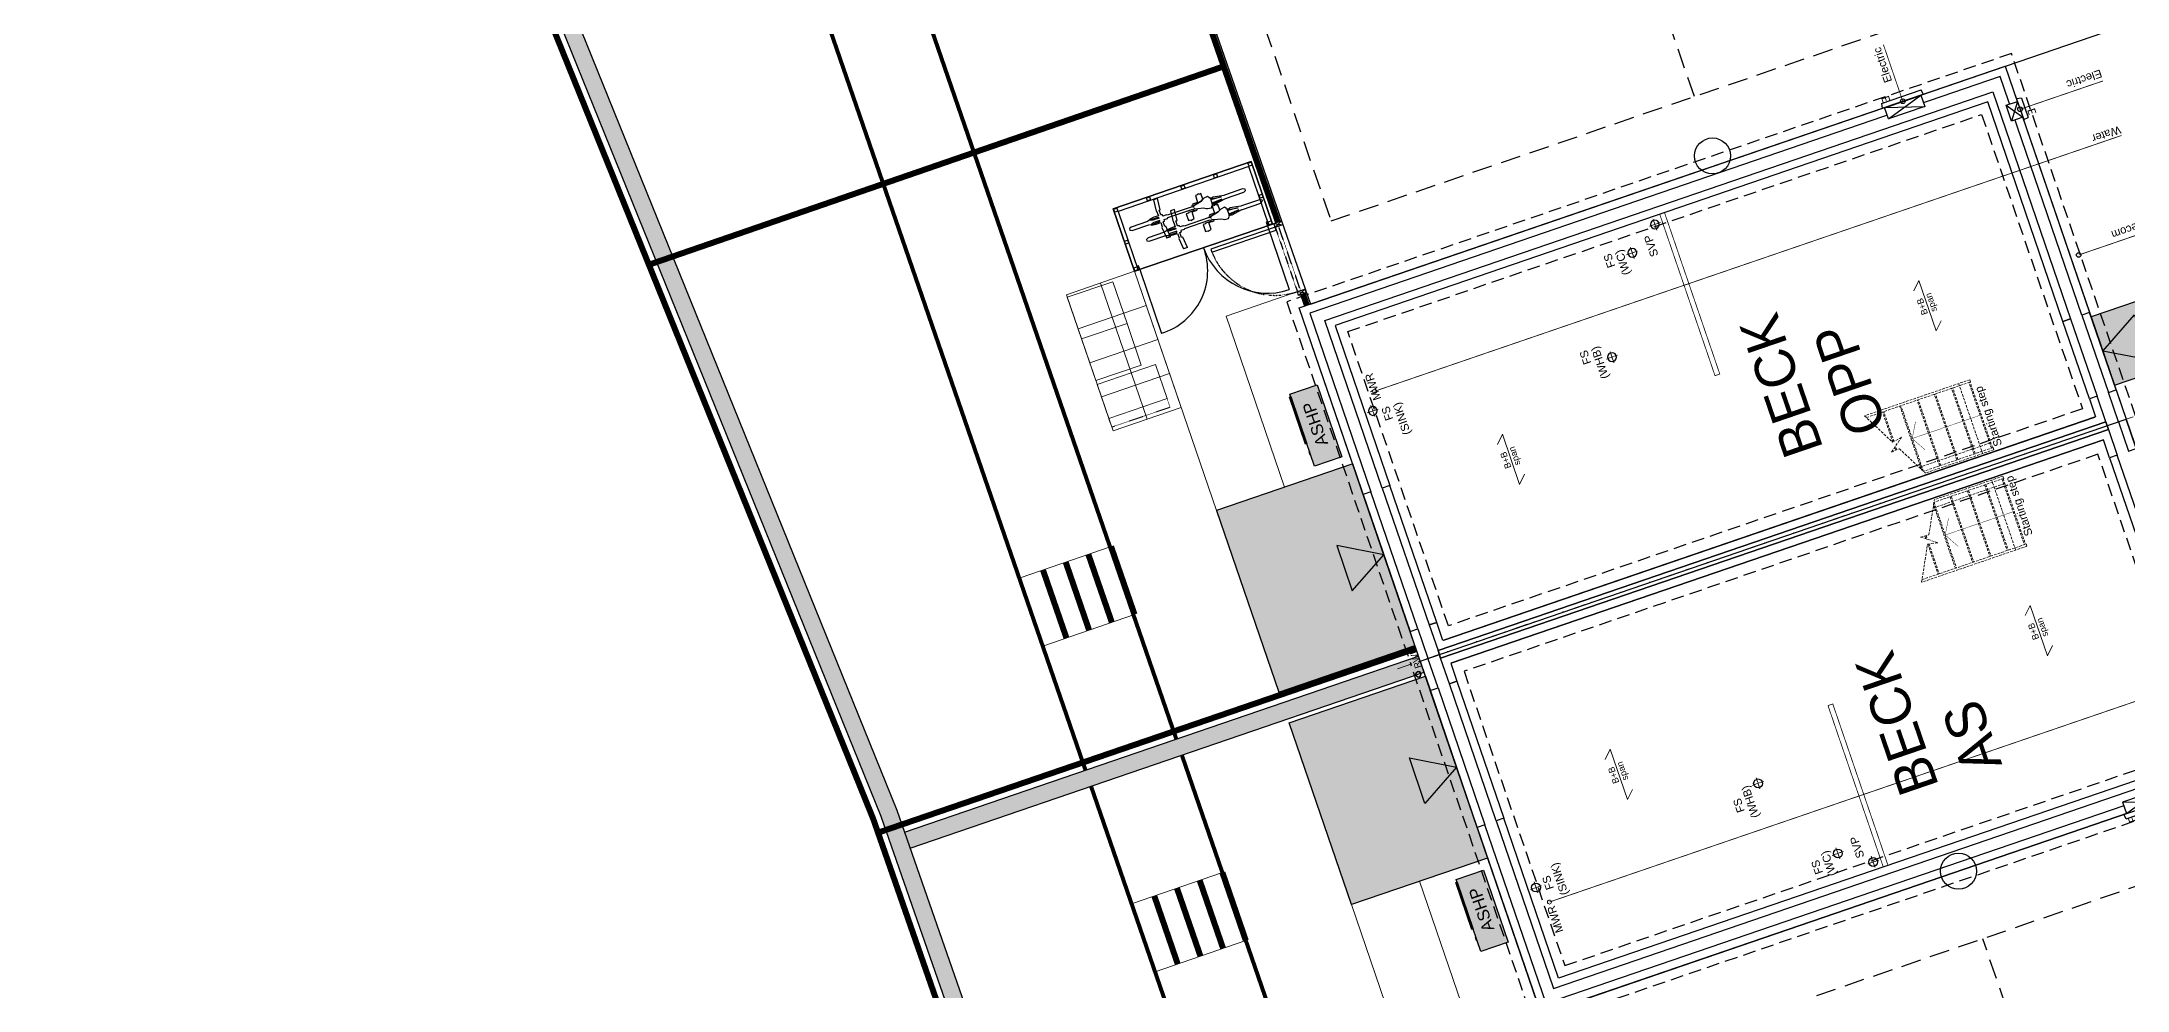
# Model space of a CAD drawing. Extents: x 287880777 to 288144713, y 62793326 to 63089570.
# Drawn here: x 287882628 to 287908694, y 63010993 to 63022848 of the extents above; entities that cross this region are included whole.
import ezdxf

# ---------------------------------------------------------------- set-up
doc = ezdxf.new("R2010")
doc.units = 0
doc.set_wipeout_variables(frame=1)
for name, pattern in [('CENTER', [2, 1.25, -0.25, 0.25, -0.25]), ('Dash', [6.35, 3.175, -3.175]), ('DASHDOT', [25.4, 12.7, -6.35, 0, -6.35]), ('DASHED', [1.4, 0.7, -0.7]), ('DASHED2', [0.375, 0.25, -0.125]), ('HIDDEN', [9.525, 6.35, -3.175])]:
    doc.linetypes.add(name, pattern=pattern)
doc.layers.get('0').update_dxf_attribs({"color": 252})
for name, color, linetype in [('EXP - PEN 1', 1, 'Continuous'), ('NAR DETAIL', 2, 'Continuous'), ('NAR EXTERNAL WALLS', 2, 'Continuous'), ('NAR PARKING', 7, 'DASHED2'), ('NAR PATIO', 3, 'Continuous'), ('NAR PRIVATE DRIVE', 6, 'Continuous'), ('NAR PRIVATE PATH HATCH', 8, 'Continuous'), ('NAR ROLLOVERS', 76, 'DASHED'), ('Wain-Blown insulation', 9, 'Continuous'), ('Wain-Centre Line', 10, 'Continuous'), ('Wain-Drainage Foul', 6, 'Continuous'), ('Wain-Drainage Foul Text', 2, 'Continuous'), ('Wain-Electrics', 3, 'Continuous'), ('Wain-Foundation acessories', 9, 'Continuous'), ('Wain-Foundation Line', 9, 'Continuous'), ('Wain-Meter box', 9, 'Continuous'), ('Wain-RWP', 9, 'Continuous'), ('Wain-Services Run (Electric)', 10, 'Continuous'), ('Wain-Services Run (Telecom)', 190, 'Continuous'), ('Wain-Stair 1', 2, 'Continuous'), ('Wain-Stair numbers', 9, 'Continuous'), ('Wain-Wall (Brick Hatch)', 2, 'Continuous'), ('Wain-Wall (Cavity Wall - Internal Leaf)', 4, 'Continuous'), ('Wain-Wall (External)', 4, 'Continuous')]:
    doc.layers.add(name, color=color, linetype=linetype)
for name, color, linetype, lineweight in [('EXP - STEPS', 240, 'Continuous', 18), ('NAR BIN STORAGE', 2, 'Continuous', 0), ('NAR CBF', 34, 'FENCELINE2', 0), ('NAR M4(2)', 94, 'Continuous', 30), ('NAR PATHS', 3, 'Continuous', 0), ('Wain-Text', 2, 'Continuous', 25), ('XREF - NORTHERN HIGHWAY DESIGN$0$EXP - HIGHWAY FOOTWAY', 3, 'Continuous', 25)]:
    doc.layers.add(name, color=color, linetype=linetype, lineweight=lineweight)
for name, color, linetype, true_color in [('NAR DOOR OPENINGS', 140, 'Continuous', 0x00bfff), ('NAR EV CHARGING POINT', 3, 'Continuous', 0x00ff00), ('NAR HIT AND MISS', 30, 'DASHED', 0xeb7500), ('NAR HOUSE TYPE NAMES', 1, 'Continuous', 0xff0000), ('RL-Fittings', 252, 'Continuous', 0x8f8f8e), ('Wain-Services Run (Water', 145, 'Continuous', 0x3481b8)]:
    doc.layers.add(name, color=color, linetype=linetype, true_color=true_color)
for name, color, linetype, lineweight, true_color in [('NAR Retaining Wall', 222, 'Continuous', 13, 0xcc0099), ('Wain-Mains Water Riser', 152, 'Continuous', 25, 0x2776bb), ('Wain-Mains Water Riser Text', 152, 'Continuous', 25, 0x2776bb)]:
    doc.layers.add(name, color=color, linetype=linetype, lineweight=lineweight, true_color=true_color)
doc.styles.add('DD Arial Narrow', font='ARIALN.TTF', dxfattribs={"height": 100})
doc.styles.get("Standard").update_dxf_attribs({"font": 'arial.ttf'})
doc.linetypes.add('FENCELINE2', pattern='A,0.25,-0.1,[132,ltypeshp.shx,S=0.1,R=0,X=-0.1,Y=0],-0.1,1', length=1.45)

# ---------------------------------------------------------------- blocks, each defined once
blk = doc.blocks.new('Drainage Pipe')
at = {"linetype": 'CENTER', "lineweight": 13, "ltscale": 20}
for p, q in [((-41756, 78762), (-41756, 78612)), ((-41681, 78687), (-41831, 78687))]:
    blk.add_line(p, q, dxfattribs=at)
blk.add_circle((-41756, 78687), 55)
blk = doc.blocks.new('ASHP')
at = {"transparency": 33554457}
h = blk.add_hatch(color=256, dxfattribs=at)
h.dxf.hatch_style = 1
h.paths.add_polyline_path([(548853, -2506), (548853, -2866), (547903, -2866), (547903, -2506)])
at = {"flags": 128}
blk.add_lwpolyline([(548853, -2506), (548853, -2866), (547903, -2866), (547903, -2506)], close=True, dxfattribs=at)
for points in [[(548098, -2496), (548058, -2496), (548058, -2506), (548098, -2506)], [(548199, -2488), (548821, -2488), (548821, -2506), (548199, -2506)]]:
    blk.add_lwpolyline(points, close=True)
at = {"layer": 'Wain-Electrics', "lineweight": 0, "insert": (548112, -2609), "char_height": 150, "width": 2397.38, "attachment_point": 1, "line_spacing_factor": 0.9}
blk.add_mtext('\\A1;ASHP ', dxfattribs=at)
at = {"layer": 'Wain-Text', "lineweight": 0, "insert": (548112, -2609), "char_height": 150, "width": 2397.38, "attachment_point": 1, "line_spacing_factor": 0.9}
blk.add_mtext('\\A1;ASHP ', dxfattribs=at)
blk = doc.blocks.new('Span symbol - Beam & block')
at = {"linetype": 'Continuous', "lineweight": 13}
for p, q in [((-5342, 71790), (-6007, 71790)), ((-6007, 71790), (-5906, 71689)), ((-5442, 71890), (-5342, 71790))]:
    blk.add_line(p, q, dxfattribs=at)
at = {"insert": (-5770, 71896), "char_height": 80, "attachment_point": 1, "line_spacing_factor": 0.9}
blk.add_mtext('B+B\\Pspan', dxfattribs=at)
blk = doc.blocks.new('Wall mounted meter - Electric (Plan)')
blk.add_wipeout([(-7157, 85115), (-7157, 84635), (-7007, 84635), (-7007, 85115)])
for p, q in [((-7217, 85137), (-7157, 85147)), ((-7217, 85137), (-7217, 84613)), ((-7157, 85147), (-7157, 84603)), ((-7007, 85115), (-7157, 85115)), ((-7007, 84635), (-7007, 85115)), ((-7157, 84603), (-7217, 84613)), ((-7157, 84635), (-7007, 84635))]:
    blk.add_line(p, q)
at = {"color": 9}
for p, q in [((-7157, 85115), (-7007, 84635)), ((-7007, 85115), (-7157, 84635))]:
    blk.add_line(p, q, dxfattribs=at)
at = {"lineweight": 0, "insert": (-7368, 85117), "char_height": 100, "width": 133.81, "attachment_point": 1, "line_spacing_factor": 0.9}
blk.add_mtext('\\A1;\\pi78.42052,t378.42052;{\\fCalibri|b0|i0|c0|p34;E}', dxfattribs=at)
blk = doc.blocks.new('Stairs Subs (Beckfold)')
at = {"layer": 'Wain-Stair 1', "color": 9, "linetype": 'HIDDEN', "lineweight": 9, "ltscale": 5}
for p, q in [((-925, 0), (-925, 1392)), ((-896, 1377), (-896, 0)), ((-498, 1164), (-896, 1164)), ((-501, 1149), (-896, 1149)), ((-390, 1164), (-429, 1164)), ((-57, 936), (-896, 936)), ((-29, 921), (-896, 921)), ((-94, 955), (-94, 9)), ((-29, 0), (-29, 921)), ((0, 0), (0, 906)), ((-29, 708), (-896, 708)), ((-29, 693), (-896, 693)), ((-29, 480), (-896, 480)), ((-29, 465), (-896, 465)), ((-925, 149), (0, 149)), ((-896, 0), (-925, 0)), ((-29, 252), (-896, 252)), ((-29, 237), (-896, 237)), ((-29, 24), (-896, 24)), ((-29, 9), (-896, 9)), ((0, 0), (-29, 0))]:
    blk.add_line(p, q, dxfattribs=at)
for points in [[(-925, 1392), (-498, 1167), (-522, 1041), (-386, 1221), (-394, 1114), (0, 906)], [(-391, 1149), (-441, 1149)]]:
    blk.add_lwpolyline(points, dxfattribs=at)
at = {"layer": 'Wain-Stair numbers', "color": 253, "const_width": 5}
for points in [[(-276, 814), (-276, 814), (-462, 921), (-649, 814), (-649, 814)], [(-462, 921), (-462, 9)]]:
    blk.add_lwpolyline(points, dxfattribs=at)
at = {"layer": 'Wain-Stair numbers', "color": 9, "insert": (-417, -18), "char_height": 100, "width": 1584.27, "attachment_point": 2, "line_spacing_factor": 0.9}
blk.add_mtext('Starting step ', dxfattribs=at)
blk = doc.blocks.new('RWP')
for radius in [35, 31.5]:
    blk.add_circle((35, 35), radius)
blk = doc.blocks.new('Slimline meter box front')
at = {"color": 0, "linetype": 'ByBlock', "lineweight": -2, "transparency": 16777216}
blk.add_wipeout([(62, 206), (271, 206), (271, 356), (62, 356)], dxfattribs=at)
for p, q in [((271, 356), (62, 356)), ((62, 356), (62, 206)), ((271, 206), (271, 356)), ((30, 206), (303, 206)), ((40, 146), (30, 206)), ((40, 146), (293, 146)), ((303, 206), (293, 146))]:
    blk.add_line(p, q, dxfattribs=at)
at = {"color": 9}
for p, q in [((62, 206), (271, 356)), ((62, 356), (271, 206))]:
    blk.add_line(p, q, dxfattribs=at)
at = {"lineweight": 0, "insert": (123, 128), "char_height": 100, "width": 133.81, "attachment_point": 1, "line_spacing_factor": 0.9}
blk.add_mtext('\\A1;\\pi78.42052,t378.42052;{\\fCalibri|b0|i0|c0|p34;E}', dxfattribs=at)
blk = doc.blocks.new('A$C324e72f9')
at = {"layer": 'NAR DOOR OPENINGS', "transparency": 33554610}
h = blk.add_hatch(color=256, dxfattribs=at)
h.dxf.hatch_style = 1
h.paths.add_polyline_path([(1200, 0), (900, 520), (1500, 520)])
at = {"layer": 'NAR PRIVATE PATH HATCH', "transparency": 33554597}
h = blk.add_hatch(color=256, dxfattribs=at)
h.dxf.hatch_style = 1
h.paths.add_polyline_path([(2400, 0), (0, 0), (0, 1800), (2400, 1800)])
at = {"layer": 'NAR DOOR OPENINGS'}
blk.add_lwpolyline([(1200, 0), (900, 520), (1500, 520)], close=True, dxfattribs=at)
at = {"layer": 'NAR PATIO'}
blk.add_lwpolyline([(2400, 0), (0, 0), (0, 1800), (2400, 1800)], close=True, dxfattribs=at)
blk = doc.blocks.new('A$Cee92f38c')
at = {"layer": 'NAR M4(2)', "ltscale": 10, "transparency": 33554585}
h = blk.add_hatch(color=256, dxfattribs=at)
h.dxf.hatch_style = 1
h.paths.add_polyline_path([(0, 1.2), (0.9, 1.2), (0.9, 0), (0, 0)])
at = {"layer": 'NAR M4(2)', "ltscale": 0.25}
blk.add_lwpolyline([(0, 1.2), (0, 0), (0.9, 0), (0.9, 1.2)], close=True, dxfattribs=at)
blk = doc.blocks.new('A$C3d9247a0')
at = {"layer": 'NAR DOOR OPENINGS', "transparency": 33554610}
h = blk.add_hatch(color=256, dxfattribs=at)
h.dxf.hatch_style = 1
h.paths.add_polyline_path([(450, 1200), (150, 680), (750, 680)])
at = {"layer": 'NAR DOOR OPENINGS'}
blk.add_lwpolyline([(450, 1200), (150, 680), (750, 680)], close=True, dxfattribs=at)
at = {"layer": 'NAR M4(2)', "ltscale": 10, "transparency": 33554585, "xscale": -1000, "yscale": 1000, "zscale": 1000}
blk.add_blockref('A$Cee92f38c', (900, 0), dxfattribs=at)
blk = doc.blocks.new('XREF - NORTHERN HIGHWAY DESIGN')
at = {"layer": 'XREF - NORTHERN HIGHWAY DESIGN$0$EXP - HIGHWAY FOOTWAY', "flags": 128}
blk.add_lwpolyline([(576.897, 266.347, 0.002257), (572.655, 266.117, -0.023661), (527.311, 265.595), (487.809, 267.011, -0.304237), (465.792, 282.946), (464.273, 287.06, -0.031707), (459.582, 302.77, 0.404722), (454.912, 305.795), (450.82, 304.99), (449.391, 312.25), (473.92, 317.078), (475.349, 309.817), (471.405, 309.041, 0.425152), (468.285, 304.199, 0.030534), (472.529, 290.108), (473.374, 287.817, 0.304237), (490.067, 275.736), (522.261, 274.582)], format="xyb", dxfattribs=at)
blk = doc.blocks.new('A$Cfbc31330')
at = {"layer": 'RL-Fittings', "ltscale": 0.859024}
for p, q in [((0, 0.288), (0.033, 0.305)), ((0.033, 0.305), (0.301, 0.305)), ((0.301, 0.305), (0.309, 0.305)), ((0.309, 0.305), (0.459, 0.331)), ((0.467, 0.314), (0.351, 0.297)), ((0.351, 0.297), (0.501, 0.306)), ((0.459, 0.331), (0.484, 0.322)), ((0.501, 0.306), (0.467, 0.314)), ((0.484, 0.322), (0.509, 0.331)), ((0.501, 0.322), (0.501, 0.239)), ((0.509, 0.339), (0.526, 0.364)), ((0.509, 0.331), (0.509, 0.339)), ((0.526, 0.364), (0.584, 0.356)), ((0.584, 0.356), (0.601, 0.347)), ((0.601, 0.431), (0.634, 0.431)), ((0.601, 0.347), (0.601, 0.431)), ((0.601, 0.347), (0.634, 0.331)), ((0.634, 0.331), (0.601, 0.347)), ((0.634, 0.439), (0.651, 0.439)), ((0.634, 0.431), (0.634, 0.439)), ((0.634, 0.331), (0.71, 0.314)), ((0.71, 0.314), (0.634, 0.331)), ((0.651, 0.439), (0.651, 0.431)), ((0.651, 0.431), (0.684, 0.431)), ((0.684, 0.431), (0.685, 0.331)), ((0.685, 0.331), (0.76, 0.331)), ((0.71, 0.314), (0.743, 0.306)), ((0.743, 0.306), (0.71, 0.314)), ((0.743, 0.306), (0.76, 0.289)), ((0.76, 0.289), (0.743, 0.306)), ((0.76, 0.331), (0.76, 0.314)), ((0.76, 0.314), (0.776, 0.314)), ((0.776, 0.314), (0.776, 0.297)), ((0.776, 0.297), (1.144, 0.298)), ((1.144, 0.298), (1.152, 0.306)), ((1.152, 0.306), (1.202, 0.306)), ((1.194, 0.561), (1.252, 0.561)), ((1.211, 0.402), (1.194, 0.561)), ((1.202, 0.323), (1.227, 0.331)), ((1.202, 0.306), (1.202, 0.323)), ((1.227, 0.402), (1.211, 0.402)), ((1.227, 0.331), (1.227, 0.402)), ((1.252, 0.561), (1.269, 0.402)), ((1.269, 0.402), (1.261, 0.394)), ((1.265, 0.398), (1.261, 0.331)), ((1.261, 0.331), (1.327, 0.331)), ((1.269, 0.314), (1.261, 0.298)), ((1.261, 0.298), (1.352, 0.298)), ((1.386, 0.315), (1.269, 0.314)), ((1.327, 0.331), (1.394, 0.323)), ((1.352, 0.298), (1.386, 0.306)), ((1.394, 0.323), (1.394, 0.315)), ((1.394, 0.315), (1.428, 0.306)), ((1.428, 0.306), (1.67, 0.306)), ((1.67, 0.306), (1.698, 0.292)), ((1.698, 0.292), (1.698, 0.271)), ((0, 0.272), (0, 0.288)), ((0.033, 0.255), (0, 0.272)), ((0.301, 0.255), (0.033, 0.255)), ((0.309, 0.255), (0.301, 0.255)), ((0.459, 0.23), (0.309, 0.255)), ((0.468, 0.247), (0.351, 0.264)), ((0.351, 0.264), (0.501, 0.255)), ((0.484, 0.239), (0.459, 0.23)), ((0.501, 0.255), (0.468, 0.247)), ((0.509, 0.23), (0.484, 0.239)), ((0.509, 0.222), (0.509, 0.23)), ((0.526, 0.197), (0.509, 0.222)), ((0.584, 0.205), (0.526, 0.197)), ((0.601, 0.214), (0.584, 0.205)), ((0.635, 0.231), (0.601, 0.214)), ((0.71, 0.247), (0.635, 0.231)), ((0.743, 0.256), (0.71, 0.247)), ((0.726, 0.247), (0.718, 0.247)), ((0.726, 0.231), (0.726, 0.247)), ((0.801, 0.231), (0.726, 0.231)), ((0.76, 0.272), (0.743, 0.256)), ((0.76, 0.289), (0.76, 0.281)), ((0.76, 0.281), (0.76, 0.289)), ((0.76, 0.247), (0.76, 0.239)), ((0.776, 0.247), (0.76, 0.247)), ((0.76, 0.239), (0.852, 0.239)), ((0.776, 0.264), (0.776, 0.247)), ((1.144, 0.264), (0.776, 0.264)), ((0.802, 0.13), (0.801, 0.231)), ((0.835, 0.13), (0.802, 0.13)), ((0.835, 0.122), (0.835, 0.13)), ((0.852, 0.122), (0.835, 0.122)), ((0.852, 0.239), (0.852, 0.231)), ((0.852, 0.231), (0.885, 0.231)), ((0.885, 0.131), (0.852, 0.13)), ((0.852, 0.13), (0.852, 0.122)), ((0.885, 0.231), (0.885, 0.131)), ((1.152, 0.256), (1.144, 0.264)), ((1.202, 0.256), (1.152, 0.256)), ((1.194, 0.001), (1.211, 0.16)), ((1.194, 0), (1.253, 0)), ((1.202, 0.239), (1.202, 0.256)), ((1.227, 0.231), (1.202, 0.239)), ((1.211, 0.16), (1.227, 0.16)), ((1.227, 0.16), (1.227, 0.231)), ((1.269, 0.16), (1.252, 0.001)), ((1.261, 0.264), (1.352, 0.264)), ((1.269, 0.248), (1.261, 0.264)), ((1.261, 0.231), (1.261, 0.168)), ((1.327, 0.231), (1.261, 0.231)), ((1.261, 0.168), (1.269, 0.16)), ((1.386, 0.248), (1.269, 0.248)), ((1.394, 0.239), (1.327, 0.231)), ((1.352, 0.264), (1.386, 0.256)), ((1.428, 0.256), (1.394, 0.248)), ((1.394, 0.248), (1.394, 0.239)), ((1.67, 0.256), (1.428, 0.256)), ((1.698, 0.271), (1.67, 0.256))]:
    blk.add_line(p, q, dxfattribs=at)

msp = doc.modelspace()

# ---------------------------------------------------------------- linework, layer by layer
at = {"layer": 'Defpoints'}
msp.add_lwpolyline([(287899856, 63015108), (287908680, 63018130)], dxfattribs=at)
at = {"layer": 'EXP - STEPS'}
for p, q in [((287895992, 63016540), (287894858, 63016149)), ((287896286, 63015690), (287895151, 63015298)), ((287897384, 63012465), (287896249, 63012074)), ((287897677, 63011614), (287896543, 63011223))]:
    msp.add_line(p, q, dxfattribs=at)
at = {"layer": 'EXP - STEPS', "const_width": 75}
for points in [[(287896002, 63015592), (287895708, 63016443)], [(287896286, 63015690), (287895992, 63016540)], [(287895435, 63015396), (287895141, 63016247)], [(287895718, 63015494), (287895425, 63016345)], [(287897677, 63011614), (287897384, 63012465)], [(287897110, 63011419), (287896816, 63012269)], [(287897393, 63011516), (287897100, 63012367)], [(287896826, 63011321), (287896533, 63012172)]]:
    msp.add_lwpolyline(points, dxfattribs=at)
at = {"layer": 'NAR BIN STORAGE'}
for points in [[(287895624, 63019133), (287896192, 63019327), (287896013, 63019847), (287895446, 63019653)], [(287895802, 63018612), (287896370, 63018807), (287896192, 63019327), (287895624, 63019133)], [(287895964, 63018139), (287896693, 63018389), (287896547, 63018814), (287895818, 63018565)]]:
    msp.add_lwpolyline(points, close=True, dxfattribs=at)
at = {"layer": 'NAR BIN STORAGE', "linetype": 'Dash', "ltscale": 0.025}
msp.add_lwpolyline([(287896693, 63018389), (287896730, 63018280), (287896001, 63018031), (287895964, 63018139)], dxfattribs=at)
at = {"layer": 'NAR CBF', "ltscale": 1200, "transparency": 33554687, "const_width": 75}
for points in [[(287898078, 63020592), (287896689, 63024584)], [(287898439, 63019554), (287898390, 63019695)], [(287893081, 63012963), (287899803, 63015265)]]:
    msp.add_lwpolyline(points, dxfattribs=at)
at = {"layer": 'NAR CBF', "linetype": 'DASHED', "ltscale": 500, "transparency": 33554687, "const_width": 75}
msp.add_lwpolyline([(287890207, 63020057), (287897400, 63022539)], dxfattribs=at)
at = {"layer": 'NAR DETAIL', "ltscale": 0.5}
msp.add_lwpolyline([(287897745, 63021349), (287898012, 63020569), (287896286, 63019978), (287896019, 63020758), (287897745, 63021349)], dxfattribs=at)
msp.add_lwpolyline([(287898012, 63020569), (287897745, 63021349), (287896019, 63020758), (287896286, 63019978)], close=True, dxfattribs=at)
at = {"layer": 'NAR DETAIL', "flags": 128}
for points in [[(287898140, 63020560), (287898045, 63020528), (287898029, 63020575), (287898124, 63020608)], [(287898045, 63020528), (287897241, 63020253), (287897254, 63020217), (287898058, 63020492)], [(287898432, 63019709), (287898337, 63019676), (287898321, 63019724), (287898415, 63019756)]]:
    msp.add_lwpolyline(points, close=True, dxfattribs=at)
for points in [[(287898029, 63020575), (287898140, 63020560)], [(287898045, 63020528), (287898124, 63020608)], [(287898321, 63019724), (287898432, 63019709)], [(287898337, 63019676), (287898415, 63019756)]]:
    msp.add_lwpolyline(points, dxfattribs=at)
at = {"layer": 'NAR DETAIL', "linetype": 'DASHED', "ltscale": 0.005, "flags": 128}
msp.add_lwpolyline([(287898045, 63020528), (287898321, 63019724), (287898362, 63019738), (287898087, 63020542)], close=True, dxfattribs=at)
at = {"layer": 'NAR DETAIL', "linetype": 'DASHED', "ltscale": 0.2}
msp.add_arc((287898045, 63020528), 850, 201.3234, 288.9035, dxfattribs=at)
at = {"layer": 'NAR EV CHARGING POINT'}
for centre in [(287903509, 63021420), (287906583, 63012482)]:
    msp.add_circle(centre, 225, dxfattribs=at)
at = {"layer": 'NAR EXTERNAL WALLS'}
for points in [[(287893411, 63012970), (287899835, 63015170)], [(287893482, 63012767), (287899905, 63014967)]]:
    msp.add_lwpolyline(points, dxfattribs=at)
at = {"layer": 'NAR PARKING', "ltscale": 1000}
for points in [[(287903283, 63022163), (287901728, 63026704)], [(287907666, 63009365), (287906888, 63011636)]]:
    msp.add_lwpolyline(points, dxfattribs=at)
at = {"layer": 'NAR PATHS'}
for points in [[(287897310, 63016988), (287896287, 63019979), (287898125, 63020608), (287898421, 63019758), (287897430, 63019419), (287898162, 63017280)], [(287896018, 63017983), (287896869, 63018275), (287896286, 63019978), (287895434, 63019686)], [(287898996, 63012063), (287900020, 63009073), (287902041, 63009765), (287901749, 63010616), (287900580, 63010216), (287899848, 63012355)]]:
    msp.add_lwpolyline(points, close=True, dxfattribs=at)
for points in [[(287910153, 63020060), (287908242, 63019410), (287908535, 63018556), (287910464, 63019217)], [(287896443, 63018129), (287895860, 63019832)], [(287896432, 63019552), (287895580, 63019260)], [(287896577, 63019126), (287895726, 63018835)], [(287896723, 63018701), (287895872, 63018409)]]:
    msp.add_lwpolyline(points, dxfattribs=at)
at = {"layer": 'NAR Retaining Wall', "linetype": 'DASHED', "ltscale": 250, "const_width": 200}
msp.add_lwpolyline([(287893447, 63012869), (287899870, 63015068)], dxfattribs=at)
at = {"layer": 'NAR ROLLOVERS', "ltscale": 500, "const_width": 50}
for points in [[(287896808, 63014133), (287890718, 63031787)], [(287895673, 63013745), (287889529, 63031553)], [(287899426, 63006544), (287896878, 63013930)], [(287898291, 63006155), (287895743, 63013541)]]:
    msp.add_lwpolyline(points, dxfattribs=at)
at = {"layer": 'RL-Fittings', "ltscale": 0.859024}
for p, q in [((287897946, 63020546), (287898219, 63019749)), ((287896352, 63020000), (287896625, 63019203))]:
    msp.add_line(p, q, dxfattribs=at)
at = {"layer": 'RL-Fittings', "ltscale": 0.859024, "flags": 128}
for points in [[(287897946, 63020546), (287898012, 63020569), (287897745, 63021349), (287896019, 63020758), (287896286, 63019978), (287896333, 63019994)], [(287897965, 63020553), (287897714, 63021286), (287896082, 63020727), (287896333, 63019994)]]:
    msp.add_lwpolyline(points, dxfattribs=at)
for points in [[(287897309, 63021195), (287897322, 63021157), (287897284, 63021144), (287897271, 63021182), (287897309, 63021195)], [(287897742, 63021343), (287897755, 63021305), (287897717, 63021292), (287897704, 63021330), (287897742, 63021343)], [(287896473, 63020908), (287896486, 63020871), (287896448, 63020858), (287896435, 63020895), (287896473, 63020908)], [(287896904, 63021056), (287896917, 63021018), (287896879, 63021005), (287896866, 63021043), (287896904, 63021056)], [(287897879, 63020942), (287897892, 63020904), (287897855, 63020891), (287897842, 63020929), (287897879, 63020942)], [(287896063, 63020768), (287896076, 63020730), (287896038, 63020717), (287896025, 63020755), (287896063, 63020768)], [(287897949, 63020600), (287897930, 63020594), (287897946, 63020546), (287897965, 63020553), (287897949, 63020600)], [(287897993, 63020610), (287898006, 63020572), (287897968, 63020559), (287897955, 63020597), (287897993, 63020610)], [(287896200, 63020367), (287896213, 63020329), (287896175, 63020316), (287896162, 63020354), (287896200, 63020367)], [(287896314, 63020035), (287896327, 63019997), (287896289, 63019984), (287896276, 63020022), (287896314, 63020035)], [(287896336, 63020048), (287896317, 63020041), (287896333, 63019994), (287896352, 63020000), (287896336, 63020048)]]:
    msp.add_lwpolyline(points, close=True, dxfattribs=at)
at = {"layer": 'RL-Fittings', "ltscale": 0.859024}
for centre, radius, start, end in [((287896380, 63019987), 821, 287.3621, 20.445), ((287897950, 63020554), 849, 199.3072, 288.4999)]:
    msp.add_arc(centre, radius, start, end, dxfattribs=at)
at = {"layer": 'Wain-Blown insulation'}
for points in [[(287908458, 63018001), (287908425, 63018096), (287900079, 63015238), (287900111, 63015143)], [(287908425, 63018096), (287908458, 63018001), (287900111, 63015143), (287900079, 63015238)]]:
    msp.add_lwpolyline(points, close=True, dxfattribs=at)
at = {"layer": 'Wain-Centre Line', "linetype": 'DASHDOT', "lineweight": 15, "ltscale": 15}
msp.add_line((287899572, 63015011), (287908964, 63018227), dxfattribs=at)
msp.add_line((287899572, 63015011), (287908964, 63018227), dxfattribs=at)
at = {"layer": 'Wain-Mains Water Riser', "lineweight": 0}
for centre in [(287899286, 63018479), (287901472, 63012096)]:
    msp.add_circle(centre, 25, dxfattribs=at)
at = {"layer": 'Wain-Services Run (Telecom)', "const_width": 10}
msp.add_lwpolyline([(287908086, 63020182), (287909023, 63020503)], dxfattribs=at)
at = {"layer": 'Wain-Services Run (Telecom)'}
msp.add_circle((287908086, 63020182), 29, dxfattribs=at)
at = {"layer": 'Wain-Services Run (Water', "const_width": 10}
for points in [[(287899286, 63018479), (287908622, 63021676)], [(287901472, 63012096), (287910808, 63015293)]]:
    msp.add_lwpolyline(points, dxfattribs=at)
at = {"layer": 'Wain-Stair 1', "linetype": 'HIDDEN', "lineweight": 9, "ltscale": 5}
for p, q in [((287906727, 63018624), (287905410, 63018173)), ((287905434, 63018151), (287906736, 63018597)), ((287906779, 63017695), (287906498, 63018515)), ((287906793, 63017700), (287906512, 63018520)), ((287906586, 63018576), (287906886, 63017701)), ((287906995, 63017769), (287906714, 63018589)), ((287906736, 63018597), (287906727, 63018624)), ((287907009, 63017773), (287906728, 63018594)), ((287905777, 63017851), (287905649, 63018224)), ((287906123, 63017500), (287905851, 63018293)), ((287906146, 63017478), (287905865, 63018298)), ((287906347, 63017547), (287906067, 63018367)), ((287906362, 63017552), (287906081, 63018372)), ((287906563, 63017621), (287906282, 63018441)), ((287906577, 63017626), (287906296, 63018446)), ((287905764, 63017843), (287905635, 63018220)), ((287905799, 63017741), (287905786, 63017778)), ((287906092, 63017528), (287906988, 63017835)), ((287907017, 63017776), (287906146, 63017478)), ((287907027, 63017749), (287906170, 63017456)), ((287907027, 63017749), (287907017, 63017776))]:
    msp.add_line(p, q, dxfattribs=at)
for points in [[(287905410, 63018173), (287905761, 63017842), (287905873, 63017906), (287905746, 63017719), (287905845, 63017761), (287906170, 63017456)], [(287905813, 63017747), (287905797, 63017794)]]:
    msp.add_lwpolyline(points, dxfattribs=at)
at = {"layer": 'Wain-Stair numbers', "const_width": 5}
for points in [[(287906005, 63017888), (287906868, 63018184)], [(287906167, 63017747), (287906167, 63017747), (287906005, 63017888), (287906047, 63018099), (287906047, 63018099)]]:
    msp.add_lwpolyline(points, dxfattribs=at)
at = {"layer": 'Wain-Wall (Brick Hatch)', "ltscale": 150}
for p, q in [((287900153, 63015369), (287908286, 63018154)), ((287900250, 63015085), (287908384, 63017870))]:
    msp.add_line(p, q, dxfattribs=at)
at = {"layer": 'Wain-Wall (Cavity Wall - Internal Leaf)'}
for points in [[(287899383, 63017270), (287898666, 63019364), (287907012, 63022222), (287907984, 63019384), (287907890, 63019351), (287906950, 63022095), (287898793, 63019301), (287899477, 63017303)], [(287907984, 63019384), (287908316, 63018416), (287908221, 63018384), (287907890, 63019351)], [(287899969, 63015558), (287900079, 63015238), (287908425, 63018096), (287908316, 63018416), (287908221, 63018384), (287908298, 63018158), (287900141, 63015365), (287900064, 63015590)], [(287900221, 63014822), (287900111, 63015143), (287908458, 63018001), (287908567, 63017681), (287908473, 63017648), (287908396, 63017874), (287900238, 63015081), (287900315, 63014855)], [(287908899, 63016713), (287908567, 63017681), (287908473, 63017648), (287908804, 63016681)], [(287899383, 63017270), (287899969, 63015558), (287900064, 63015590), (287899477, 63017303)], [(287900807, 63013110), (287901524, 63011017), (287909871, 63013875), (287908899, 63016713), (287908804, 63016681), (287909744, 63013937), (287901586, 63011144), (287900902, 63013142)], [(287900807, 63013110), (287900221, 63014822), (287900315, 63014855), (287900902, 63013142)]]:
    msp.add_lwpolyline(points, close=True, dxfattribs=at)
at = {"layer": 'Wain-Wall (External)'}
for points in [[(287908126, 63019432), (287907106, 63022412), (287898475, 63019457), (287899241, 63017222), (287899144, 63017189), (287898345, 63019521), (287907169, 63022543), (287908223, 63019465)], [(287908126, 63019432), (287908457, 63018465), (287908554, 63018498), (287908223, 63019465)], [(287899144, 63017189), (287899730, 63015476), (287899827, 63015509), (287899241, 63017222)], [(287909041, 63016762), (287910061, 63013782), (287901431, 63010826), (287900665, 63013061), (287900568, 63013028), (287901367, 63010696), (287910191, 63013718), (287909138, 63016795)], [(287900568, 63013028), (287899982, 63014741), (287900079, 63014774), (287900665, 63013061)]]:
    msp.add_lwpolyline(points, close=True, dxfattribs=at)
at = {"layer": 'Wain-Wall (External)', "linetype": 'HIDDEN', "ltscale": 25, "const_width": 10}
for points in [[(287902850, 63020691), (287903541, 63018674), (287903601, 63018694), (287902910, 63020711)], [(287905644, 63012533), (287904953, 63014551), (287905013, 63014571), (287905703, 63012554)]]:
    msp.add_lwpolyline(points, close=True, dxfattribs=at)
at = {"layer": 'Wain-Wall (External)'}
for points in [[(287908583, 63018097), (287908457, 63018465), (287908554, 63018498), (287908680, 63018130)], [(287908583, 63018097), (287908709, 63017729), (287908806, 63017763), (287908680, 63018130)], [(287899856, 63015108), (287899730, 63015476), (287899827, 63015509), (287899953, 63015142)], [(287899856, 63015108), (287899982, 63014741), (287900079, 63014774), (287899953, 63015142)]]:
    msp.add_lwpolyline(points, dxfattribs=at)

# ---------------------------------------------------------------- block references
at = {"layer": 'NAR DETAIL', "rotation": 108.9035456239065}
for p in [(288073673, 62498380), (288075751, 62492313)]:
    msp.add_blockref('ASHP', p, dxfattribs=at)
at = {"layer": 'NAR EV CHARGING POINT', "ltscale": 0.5, "xscale": -900.0000000000001, "yscale": 900.0000000000001, "zscale": 900, "rotation": 18.90354562340183}
for p in [(287897754, 63020758), (287897966, 63020623)]:
    msp.add_blockref('A$Cfbc31330', p, dxfattribs=at)
at = {"layer": 'NAR M4(2)', "xscale": -1, "rotation": 108.9035456239065}
msp.add_blockref('A$C3d9247a0', (287909378, 63019796), dxfattribs=at)
at = {"layer": 'NAR PATIO', "xscale": -1, "rotation": 108.9035456239065}
msp.add_blockref('A$C324e72f9', (287899013, 63017571), dxfattribs=at)
at = {"layer": 'NAR PATIO', "rotation": 108.9035456239065}
msp.add_blockref('A$C324e72f9', (287900699, 63012646), dxfattribs=at)
at = {"layer": 'Wain-Drainage Foul', "lineweight": 0, "xscale": -1}
for p, rotation in [((287916800, 63108535), 198.9035456239065), ((287990478, 63006198), 108.9035456239065), ((287990225, 63004895, 42), 108.9035456239065), ((287987235, 63004222), 108.9035456239065)]:
    msp.add_blockref('Drainage Pipe', p, dxfattribs=dict(at, rotation=rotation))
at = {"layer": 'Wain-Drainage Foul', "lineweight": 0}
for p, rotation in [((287964994, 63078575, 42), 108.9035456239065), ((287965992, 63077700), 108.9035456239065), ((287970514, 62951681), 18.90354562390653), ((287962219, 63077273), 108.9035456239065)]:
    msp.add_blockref('Drainage Pipe', p, dxfattribs=dict(at, rotation=rotation))
at = {"layer": 'Wain-Foundation acessories', "rotation": 108.9035456239065}
for p in [(287972277, 63048174), (287967071, 63046254), (287973667, 63044114), (287968419, 63042317)]:
    msp.add_blockref('Span symbol - Beam & block', p, dxfattribs=at)
at = {"layer": 'Wain-RWP', "xscale": -1, "rotation": 288.9035456239065}
msp.add_blockref('RWP', (287899812, 63014897), dxfattribs=at)
at = {"layer": 'Wain-Stair 1', "rotation": 108.9035456239065}
msp.add_blockref('Stairs Subs (Beckfold)', (287907140, 63017418), dxfattribs=at)

# ---------------------------------------------------------------- texts
at = {"layer": 'NAR HOUSE TYPE NAMES', "char_height": 500, "attachment_point": 1, "rotation": 108.9035, "style": 'DD Arial Narrow'}
for s, insert in [('{\\fGill Sans MT|b0|i0|c0|p34;BECK\\POPP}', (287904425, 63017604, 0)), ('{\\fGill Sans MT|b0|i0|c0|p34;BECK\\PAS}', (287905870, 63013383, 0))]:
    msp.add_mtext_dynamic_manual_height_columns(s, width=2588.93, gutter_width=12.5, heights=[0], dxfattribs=dict(at, insert=insert))
at = {"layer": 'Wain-Drainage Foul Text', "lineweight": 0, "char_height": 100, "rotation": 108.9035, "line_spacing_factor": 0.9}
for s, insert, attachment_point in [('\\A1;{\\fArial|b0|i0|c0|p34;SVP}', (287902650, 63020412), 3), ('\\A1;FS\\P(SINK) ', (287899501, 63018315), 6), ('\\A1;{\\fArial|b0|i0|c0|p34;SVP}', (287905315, 63012631), 1), ('\\A1;\\pi-79.87722;FS\\P\\pi-202.79673;(SINK) ', (287901541, 63012357), 4)]:
    msp.add_mtext(s, dxfattribs=dict(at, insert=insert, attachment_point=attachment_point))
at = {"layer": 'Wain-Drainage Foul Text', "char_height": 100, "rotation": 108.9035, "line_spacing_factor": 0.9}
for s, insert, attachment_point in [('\\A1;FS\\P(WC)', (287902144, 63020178), 3), ('\\A1;FS\\P(WHB)', (287901845, 63018970, 42), 3), ('\\A1;\\pi-79.87722;FS\\P\\pi-202.72851;(WHB)', (287903795, 63013277, 42), 1), ('\\A1;\\pi-79.87722;FS\\P\\pi-156.13915;(WC)', (287904772, 63012506), 1)]:
    msp.add_mtext(s, dxfattribs=dict(at, insert=insert, attachment_point=attachment_point))
at = {"layer": 'Wain-Mains Water Riser Text', "lineweight": 0, "char_height": 100, "rotation": 108.9035, "line_spacing_factor": 0.9}
for s, insert, attachment_point in [('MWR', (287899162, 63018684, 0), 3), ('\\pi-168.48568;MWR', (287901499, 63011858, 0), 1)]:
    msp.add_mtext(s, dxfattribs=dict(at, insert=insert, attachment_point=attachment_point))
at = {"layer": 'Wain-RWP', "insert": (287899872, 63015032, 0), "char_height": 80, "attachment_point": 7, "rotation": 108.9035, "line_spacing_factor": 0.9}
msp.add_mtext('RWP', dxfattribs=at)
at = {"layer": 'Wain-Services Run (Electric)'}
msp.add_text('Electric', height=100, rotation=198.9035, dxfattribs=at).set_placement((287908356, 63022503, 0))
at = {"layer": 'Wain-Services Run (Telecom)'}
msp.add_text('Telecom', height=100, rotation=198.9035, dxfattribs=at).set_placement((287908991, 63020649, 0))
at = {"layer": 'Wain-Services Run (Water'}
msp.add_text('Water', height=100, rotation=198.9035, dxfattribs=at).set_placement((287908593, 63021799, 0))
at = {"layer": 'Wain-Stair numbers', "insert": (287906909, 63018149), "char_height": 100, "width": 1584.27, "attachment_point": 2, "rotation": 108.9035, "line_spacing_factor": 0.9}
msp.add_mtext('Starting step ', dxfattribs=at)

# ---------------------------------------------------------------- next in the draw order: block references
at = {"layer": 'Wain-Meter box', "xscale": -1, "rotation": 108.9035456239065}
msp.add_blockref('Wall mounted meter - Electric (Plan)', (287988503, 63042830), dxfattribs=at)
at = {"layer": 'Wain-Meter box', "rotation": 108.9035456239065}
msp.add_blockref('Wall mounted meter - Electric (Plan)', (287986888, 63047547), dxfattribs=at)

# ---------------------------------------------------------------- next in the draw order: linework, layer by layer
at = {"layer": 'NAR PARKING', "ltscale": 1000}
msp.add_lwpolyline([(287912207, 63010920), (287911430, 63013191), (287902347, 63010081), (287903125, 63007810)], dxfattribs=at)
at = {"layer": 'NAR PRIVATE DRIVE'}
msp.add_lwpolyline([(287914490, 63011702), (287902754, 63007683), (287901685, 63010805), (287912574, 63014534)], dxfattribs=at)
at = {"layer": 'Wain-Foundation Line', "linetype": 'HIDDEN', "ltscale": 25}
for points in [[(287908797, 63018170), (287907246, 63022700), (287898188, 63019598), (287899739, 63015068)], [(287908797, 63018170), (287910349, 63013641), (287901290, 63010539), (287899739, 63015068)]]:
    msp.add_lwpolyline(points, dxfattribs=at)
for points in [[(287900209, 63015547), (287898950, 63019224), (287906873, 63021938), (287908133, 63018260)], [(287900404, 63014979), (287901663, 63011301), (287909586, 63014014), (287908327, 63017692)]]:
    msp.add_lwpolyline(points, close=True, dxfattribs=at)
at = {"layer": 'Wain-Services Run (Electric)', "const_width": 10}
msp.add_lwpolyline([(287905888, 63022104), (287905645, 63022812)], dxfattribs=at)
at = {"layer": 'Wain-Services Run (Electric)'}
msp.add_circle((287905888, 63022104), 29, dxfattribs=at)

# ---------------------------------------------------------------- next in the draw order: texts
msp.add_text('Electric ', height=100, rotation=108.9035, dxfattribs=at).set_placement((287905756, 63022356, 0))

# ---------------------------------------------------------------- next in the draw order: block references
at = {"layer": 'Wain-Meter box', "xscale": -1, "rotation": 108.9035456239065}
msp.add_blockref('Slimline meter box front', (287907496, 63022227), dxfattribs=at)

# ---------------------------------------------------------------- next in the draw order: linework, layer by layer
at = {"layer": 'Defpoints'}
msp.add_lwpolyline([(287901367, 63010696), (287898345, 63019521), (287907169, 63022543), (287910191, 63013718)], close=True, dxfattribs=at)
at = {"layer": 'NAR EXTERNAL WALLS', "elevation": 0}
for points in [[(287882628, 63039071), (287885860, 63031088), (287893115, 63013167), (287895078, 63007537), (287902626, 62985886), (287914385, 62985456), (287924441, 62985089), (287945274, 62984328), (287975617, 62983220), (287981499, 62983006)], [(287886171, 63030892), (287893316, 63013243), (287895281, 63007608), (287902781, 62986095), (287914393, 62985671), (287924449, 62985303), (287945282, 62984543), (287975624, 62983435), (287981507, 62983220)]]:
    msp.add_lwpolyline(points, dxfattribs=at)
at = {"layer": 'NAR HIT AND MISS', "linetype": 'DASHED', "ltscale": 500, "transparency": 33554687, "const_width": 75}
msp.add_lwpolyline([(288015299, 62979191), (288015304, 62978770), (287999220, 62979356), (287992855, 62982491), (287981803, 62982894), (287975613, 62983120), (287945271, 62984228), (287924438, 62984989), (287914382, 62985356), (287902554, 62985788), (287894983, 63007504), (287893021, 63013132), (287885790, 63030994)], dxfattribs=at)
at = {"layer": 'NAR PARKING', "ltscale": 1000}
msp.add_lwpolyline([(287898742, 63020608), (287907825, 63023718), (287906269, 63028259), (287897187, 63025149)], close=True, dxfattribs=at)
at = {"layer": 'NAR PRIVATE DRIVE'}
msp.add_lwpolyline([(287906912, 63029454), (287904590, 63028636), (287896134, 63026970), (287896425, 63025495), (287898487, 63019569), (287909007, 63023172)], dxfattribs=at)
at = {"layer": 'NAR Retaining Wall', "linetype": 'DASHED', "ltscale": 250, "const_width": 200}
msp.add_lwpolyline([(287981503, 62983113), (287975620, 62983328), (287945278, 62984435), (287924445, 62985196), (287914389, 62985563), (287902703, 62985990), (287895179, 63007572), (287893216, 63013205), (287885960, 63031128), (287882728, 63039111)], dxfattribs=at)
at = {"layer": 'Wain-Services Run (Electric)', "const_width": 10}
msp.add_lwpolyline([(287907354, 63022003), (287908389, 63022357)], dxfattribs=at)
at = {"layer": 'Wain-Services Run (Electric)'}
msp.add_circle((287907354, 63022003), 29, dxfattribs=at)

# ---------------------------------------------------------------- next in the draw order: block references
at = {"layer": 'EXP - PEN 1', "xscale": 1000, "yscale": 1000, "zscale": 1000}
msp.add_blockref('XREF - NORTHERN HIGHWAY DESIGN', (287445006, 62735366), dxfattribs=at)

doc.saveas('drawing.dxf')
